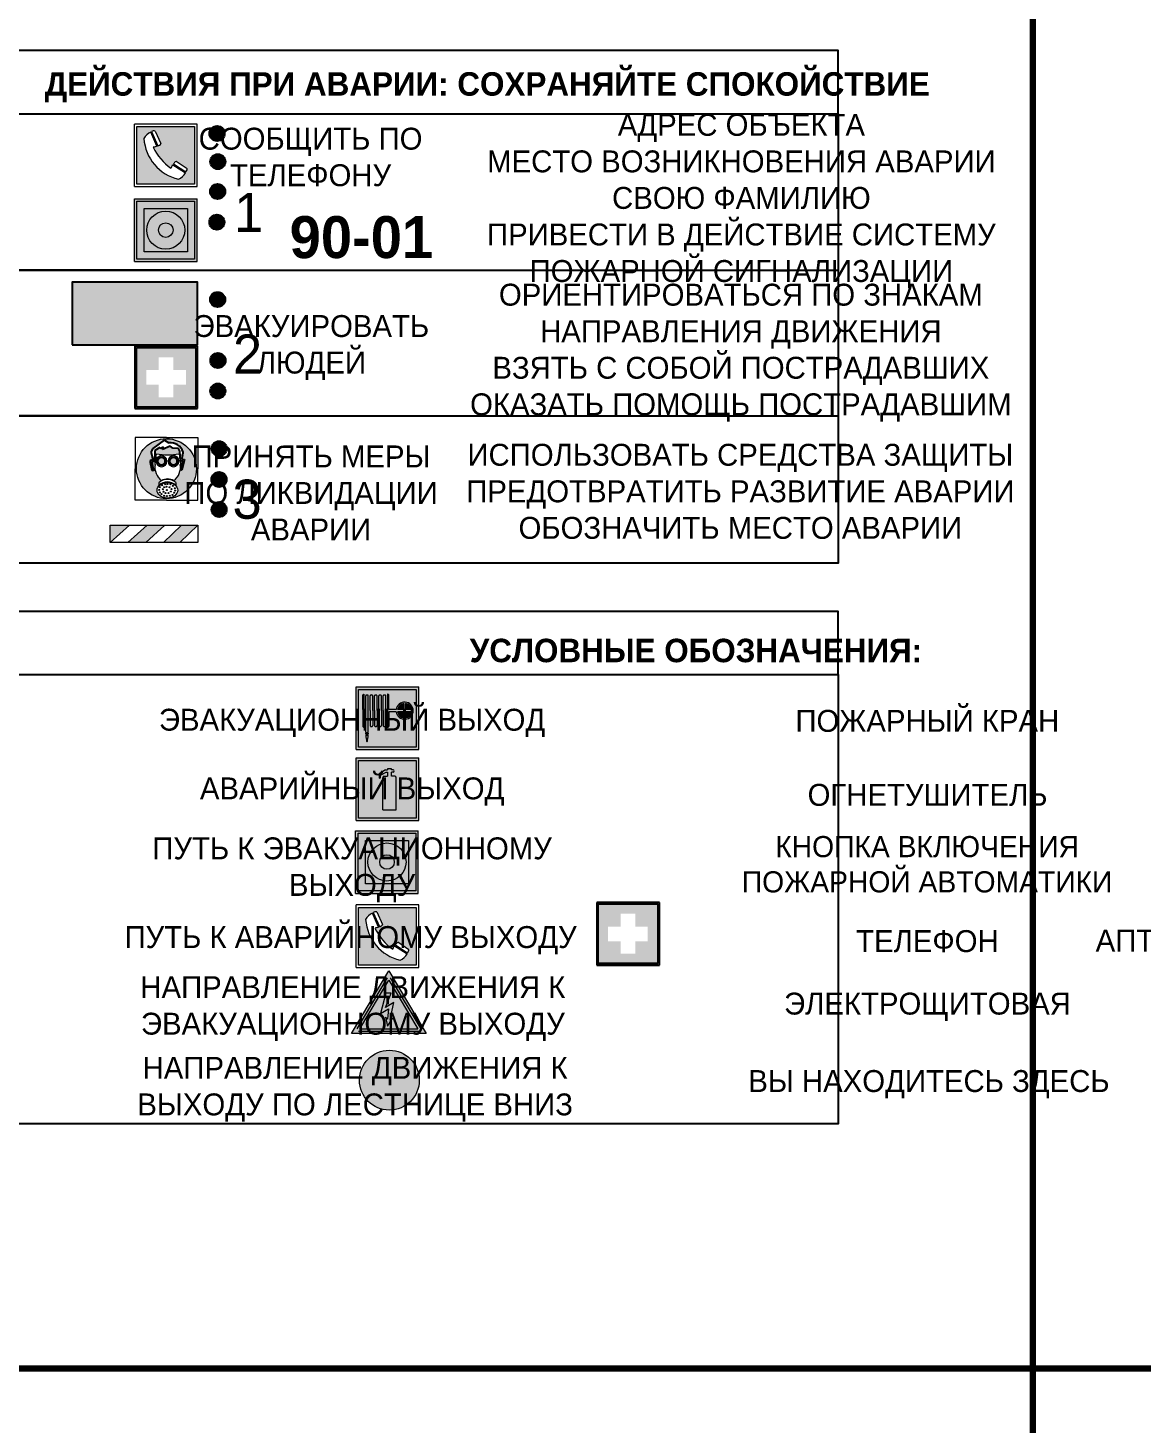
# Model space of a CAD drawing. Header units: millimetres. Extents: x 13810 to 67229, y 12374 to 21950.
# Drawn here: x 17768.4 to 17910.7, y 19871.5 to 20049.8 of the extents above; entities that cross this region are included whole.
import ezdxf

# ---------------------------------------------------------------- set-up
doc = ezdxf.new("R2010")
doc.units = ezdxf.units.MM
doc.styles.add('обычный', font='arial.ttf')

# ---------------------------------------------------------------- blocks, each defined once
blk = doc.blocks.new('A$C38D26F80')
h = blk.add_hatch(color=5)
h.dxf.hatch_style = 1
h.paths.add_polyline_path([(-8.77, -4.48, 1), (-0.19, -4.48, 1)])
h.paths.add_polyline_path([(-6.75, -3.58), (-6.75, -3.31), (-6.62, -3.22), (-6.5, -3.22), (-6.42, -3.3), (-6.39, -3.28), (-6.59, -2.23), (-6.59, -2.01), (-6.38, -1.58), (-4.76, -0.4), (-4.13, -0.79, -0.362848), (-2.1, -2.1, -0.201049), (-2.17, -2.48, 0.085434), (-2.26, -3.13), (-1.9, -3.16), (-2.25, -4.7), (-2.4, -4.59), (-2.43, -4.34), (-2.36, -4.34), (-2.14, -3.34), (-2.47, -3.42), (-2.58, -1.95), (-2.77, -1.58), (-3.58, -1.52), (-3.92, -1.26), (-5.05, -1.73), (-4.87, -1.39), (-5.41, -1.6), (-5.41, -1.46), (-6.13, -1.87), (-6.18, -3.5), (-6.56, -3.47), (-6.37, -4.59), (-6.16, -4.43), (-6.16, -4.66), (-6.36, -4.79), (-6.37, -4.8), (-6.51, -4.76)], flags=16)
h.paths.add_polyline_path([(-6.51, -4.76), (-6.36, -4.79), (-6.37, -4.8)], flags=0)
h.paths.add_polyline_path([(-5.92, -2.34, 0.089508), (-2.67, -2.35), (-2.48, -3.88, -0.268602), (-3.4, -6.18, 0.262449), (-5.2, -6.18, -0.268602), (-6.11, -3.88)], flags=16)
edge = h.paths.add_edge_path(flags=16)
edge.add_ellipse((-5.19, -3.41), major_axis=(0, 0.842), ratio=0.848992, start_angle=0, end_angle=360)
edge = h.paths.add_edge_path(flags=0)
edge.add_ellipse((-5.19, -3.39), major_axis=(0, 0.665), ratio=0.853798, start_angle=0, end_angle=360)
edge = h.paths.add_edge_path(flags=0)
edge.add_ellipse((-5.19, -3.4), major_axis=(0, 0.528), ratio=0.864094, start_angle=0, end_angle=360)
edge = h.paths.add_edge_path(flags=16)
edge.add_ellipse((-3.47, -3.4), major_axis=(0, 0.842), ratio=0.848992, start_angle=0, end_angle=360)
h.paths.add_polyline_path([(-3.13, -6.45), (-3.13, -6.84, 0.383174), (-5.57, -6.85), (-5.57, -6.49, -0.369952)], flags=16)
edge = h.paths.add_edge_path(flags=0)
edge.add_ellipse((-3.47, -3.39), major_axis=(0, 0.665), ratio=0.853798, start_angle=0, end_angle=360)
edge = h.paths.add_edge_path(flags=0)
edge.add_ellipse((-3.47, -3.4), major_axis=(0, 0.528), ratio=0.864094, start_angle=0, end_angle=360)
edge = h.paths.add_edge_path(flags=16)
edge.add_ellipse((-4.34, -7.57), major_axis=(-1.48, 0), ratio=0.744955, start_angle=0, end_angle=360)
h.paths.add_polyline_path([(-5.01, -6.85, -1), (-5.15, -6.85, -1)], flags=0)
h.paths.add_polyline_path([(-5.33, -7.14, -1), (-5.47, -7.14, -1)], flags=0)
h.paths.add_polyline_path([(-4.61, -6.71, -1), (-4.74, -6.71, -1)], flags=16)
h.paths.add_polyline_path([(-5.43, -7.51, -1), (-5.57, -7.51, -1)], flags=0)
h.paths.add_polyline_path([(-4.26, -6.67, -1), (-4.4, -6.67, -1)], flags=16)
h.paths.add_polyline_path([(-4.74, -7.14, -1), (-4.88, -7.14, -1)], flags=0)
h.paths.add_polyline_path([(-4.93, -7.43, -1), (-5.07, -7.43, -1)], flags=0)
h.paths.add_polyline_path([(-4.41, -7.07, -1), (-4.54, -7.07, -1)], flags=0)
h.paths.add_polyline_path([(-5.33, -7.87, -1), (-5.46, -7.87, -1)], flags=0)
h.paths.add_polyline_path([(-3.8, -6.71, -1), (-3.94, -6.71, -1)], flags=16)
h.paths.add_polyline_path([(-4.85, -7.78, -1), (-4.98, -7.78, -1)], flags=0)
h.paths.add_polyline_path([(-3.96, -7.14, -1), (-4.1, -7.14, -1)], flags=0)
h.paths.add_polyline_path([(-4.33, -7.53, -1), (-4.47, -7.53, -1)], flags=0)
h.paths.add_polyline_path([(-5.09, -8.12, -1), (-5.23, -8.12, -1)], flags=0)
h.paths.add_polyline_path([(-3.5, -6.94, -1), (-3.64, -6.94, -1)], flags=0)
h.paths.add_polyline_path([(-4.54, -7.97, -1), (-4.68, -7.97, -1)], flags=0)
h.paths.add_polyline_path([(-3.66, -7.39, -1), (-3.8, -7.39, -1)], flags=0)
h.paths.add_polyline_path([(-4.73, -8.35, -1), (-4.86, -8.35, -1)], flags=0)
h.paths.add_polyline_path([(-4.09, -7.96, -1), (-4.23, -7.96, -1)], flags=0)
h.paths.add_polyline_path([(-3.77, -7.74, -1), (-3.91, -7.74, -1)], flags=0)
h.paths.add_polyline_path([(-3.22, -7.27, -1), (-3.35, -7.27, -1)], flags=0)
h.paths.add_polyline_path([(-4.34, -8.4, -1), (-4.47, -8.4, -1)], flags=0)
h.paths.add_polyline_path([(-3.16, -7.61, -1), (-3.3, -7.61, -1)], flags=0)
h.paths.add_polyline_path([(-3.9, -8.35, -1), (-4.04, -8.35, -1)], flags=0)
h.paths.add_polyline_path([(-3.32, -7.91, -1), (-3.46, -7.91, -1)], flags=0)
h.paths.add_polyline_path([(-3.55, -8.23, -1), (-3.69, -8.23, -1)], flags=0)
at = {"color": 5, "lineweight": 5}
for p, q in [((-4.48, 0), (-8.96, 0)), ((-8.96, 0), (-8.96, -4.48)), ((-4.48, 0), (0, 0)), ((0, 0), (0, -4.48)), ((-6.59, -2.01), (-6.38, -1.58)), ((-6.38, -1.58), (-4.76, -0.4)), ((-6.13, -1.87), (-6.18, -3.5)), ((-5.41, -1.46), (-6.13, -1.87)), ((-4.87, -1.39), (-5.41, -1.6)), ((-5.41, -1.6), (-5.41, -1.46)), ((-3.92, -1.26), (-5.05, -1.73)), ((-5.05, -1.73), (-4.87, -1.39)), ((-4.76, -0.4), (-4.13, -0.79)), ((-3.58, -1.52), (-3.92, -1.26)), ((-2.77, -1.58), (-3.58, -1.52)), ((-2.58, -1.95), (-2.77, -1.58)), ((-2.47, -3.42), (-2.58, -1.95)), ((-6.75, -3.31), (-6.62, -3.22)), ((-6.75, -3.58), (-6.75, -3.31)), ((-6.51, -4.76), (-6.75, -3.58)), ((-6.62, -3.22), (-6.5, -3.22)), ((-6.59, -2.23), (-6.59, -2.01)), ((-6.39, -3.28), (-6.59, -2.23)), ((-6.18, -3.5), (-6.56, -3.47)), ((-6.56, -3.47), (-6.37, -4.59)), ((-6.5, -3.22), (-6.42, -3.3)), ((-6.42, -3.3), (-6.39, -3.28)), ((-5.92, -2.34), (-6.11, -3.88)), ((-2.67, -2.34), (-2.48, -3.88)), ((-2.14, -3.34), (-2.47, -3.42)), ((-2.36, -4.34), (-2.14, -3.34)), ((-1.9, -3.16), (-2.26, -3.13)), ((-2.25, -4.7), (-1.9, -3.16)), ((-8.96, -8.96), (-8.96, -4.48)), ((-6.37, -4.8), (-6.51, -4.76)), ((-6.37, -4.59), (-6.16, -4.43)), ((-6.16, -4.66), (-6.37, -4.8)), ((-6.16, -4.43), (-6.16, -4.66)), ((-2.43, -4.34), (-2.4, -4.59)), ((-2.43, -4.34), (-2.36, -4.34)), ((-2.4, -4.59), (-2.25, -4.7)), ((0, -8.96), (0, -4.48)), ((-5.57, -6.49), (-5.57, -6.85)), ((-3.13, -6.45), (-3.13, -6.84)), ((-4.48, -8.96), (-8.96, -8.96)), ((-4.48, -8.96), (0, -8.96))]:
    blk.add_line(p, q, dxfattribs=at)
at = {"color": 5}
for p, q in [((-6.59, -2.01), (-6.38, -1.58)), ((-6.38, -1.58), (-4.76, -0.4)), ((-6.13, -1.87), (-6.18, -3.5)), ((-5.41, -1.46), (-6.13, -1.87)), ((-4.87, -1.39), (-5.41, -1.6)), ((-5.41, -1.6), (-5.41, -1.46)), ((-3.92, -1.26), (-5.05, -1.73)), ((-5.05, -1.73), (-4.87, -1.39)), ((-4.76, -0.4), (-4.13, -0.79)), ((-3.58, -1.52), (-3.92, -1.26)), ((-2.77, -1.58), (-3.58, -1.52)), ((-2.58, -1.95), (-2.77, -1.58)), ((-2.47, -3.42), (-2.58, -1.95)), ((-6.75, -3.31), (-6.62, -3.22)), ((-6.75, -3.58), (-6.75, -3.31)), ((-6.51, -4.76), (-6.75, -3.58)), ((-6.62, -3.22), (-6.5, -3.22)), ((-6.59, -2.23), (-6.59, -2.01)), ((-6.39, -3.28), (-6.59, -2.23)), ((-6.18, -3.5), (-6.56, -3.47)), ((-6.56, -3.47), (-6.37, -4.59)), ((-6.5, -3.22), (-6.42, -3.3)), ((-6.42, -3.3), (-6.39, -3.28)), ((-2.14, -3.34), (-2.47, -3.42)), ((-2.36, -4.34), (-2.14, -3.34)), ((-2.26, -3.13), (-1.9, -3.16)), ((-1.9, -3.16), (-2.25, -4.7)), ((-6.37, -4.8), (-6.51, -4.76)), ((-6.36, -4.79), (-6.51, -4.76)), ((-6.37, -4.59), (-6.16, -4.43)), ((-6.16, -4.66), (-6.37, -4.8)), ((-6.16, -4.66), (-6.36, -4.79)), ((-6.16, -4.43), (-6.16, -4.66)), ((-2.4, -4.59), (-2.43, -4.34)), ((-2.43, -4.34), (-2.36, -4.34)), ((-2.25, -4.7), (-2.4, -4.59))]:
    blk.add_line(p, q, dxfattribs=at)
at = {"color": 5, "lineweight": 5}
for centre, radius in [((-4.48, -4.48), 4.29), ((-5.5, -7.51), 0.0678), ((-5.4, -7.14), 0.0678), ((-5.4, -7.87), 0.0678), ((-5.08, -6.85), 0.0678), ((-5, -7.43), 0.0678), ((-4.91, -7.78), 0.0678), ((-4.81, -7.14), 0.0678), ((-4.67, -6.71), 0.0678), ((-4.61, -7.97), 0.0678), ((-4.47, -7.07), 0.0678), ((-4.4, -7.53), 0.0678), ((-4.33, -6.67), 0.0678), ((-4.16, -7.96), 0.0678), ((-4.03, -7.14), 0.0678), ((-3.87, -6.71), 0.0678), ((-3.84, -7.74), 0.0678), ((-3.73, -7.39), 0.0678), ((-3.57, -6.94), 0.0678), ((-3.39, -7.91), 0.0678), ((-3.28, -7.27), 0.0678), ((-3.23, -7.61), 0.0678), ((-5.16, -8.12), 0.0678), ((-4.79, -8.35), 0.0678), ((-4.4, -8.4), 0.0678), ((-3.97, -8.35), 0.0678), ((-3.62, -8.23), 0.0678)]:
    blk.add_circle(centre, radius, dxfattribs=at)
at = {"color": 5}
for centre, radius, start, end in [((-3.89, -2.66), 1.88, 17.387, 97.1599), ((-0.35, -3.07), 1.91, 162.2553, 181.7878), ((-2.6, -2.2), 0.511, 326.3906, 11.8614)]:
    blk.add_arc(centre, radius, start, end, dxfattribs=at)
at = {"color": 5, "lineweight": 5}
for centre, radius, start, end in [((-3.66, -4.24), 2.47, 171.573, 231.7124), ((-4.28, 6.66), 9.15, 259.6987, 280.1569), ((-4.93, -4.24), 2.47, 308.2876, 8.427), ((-0.47, -3.05), 1.79, 161.5846, 182.4584), ((-2.6, -2.2), 0.513, 326.4781, 11.7739), ((-4.3, -7.78), 1.83, 60.5889, 119.4111), ((-4.33, -7.88), 1.87, 50.358, 131.5662), ((-4.34, -8.2), 1.82, 48.4943, 132.3565)]:
    blk.add_arc(centre, radius, start, end, dxfattribs=at)
for centre, major_axis, ratio in [((-5.19, -3.41), (0, 0.842), 0.848992), ((-5.19, -3.39), (0, 0.665), 0.853798), ((-5.19, -3.4), (0, 0.528), 0.864094), ((-3.47, -3.4), (0, 0.842), 0.848992), ((-3.47, -3.39), (0, 0.665), 0.853798), ((-3.47, -3.4), (0, 0.528), 0.864094), ((-4.34, -7.57), (-1.48, 0), 0.744955)]:
    blk.add_ellipse(centre, major_axis=major_axis, ratio=ratio, dxfattribs=at)
blk = doc.blocks.new('A$C47DD6509')
at = {"lineweight": 5}
for points in [[(-8.69, 0), (-11.19, 0), (-11.19, -2.22)], [(-4.22, 0), (-6.45, 0), (-8.91, -2.22), (-6.61, -2.22)], [(0, 0), (-2.09, 0), (-4.36, -2.22), (-2.29, -2.22)]]:
    blk.add_hatch(color=242, dxfattribs=at).paths.add_polyline_path(points)
at = {"color": 242, "lineweight": 5}
for p, q in [((-11.19, -2.22), (-8.69, 0)), ((-11.19, -2.22), (-11.19, 0)), ((-11.19, 0), (-8.69, 0)), ((-11.19, 0), (0, 0)), ((-8.91, -2.22), (-6.45, 0)), ((-6.61, -2.22), (-4.22, 0)), ((-4.36, -2.22), (-2.09, 0)), ((-2.29, -2.22), (0, 0)), ((0, 0), (0, -2.22)), ((0, -2.22), (-11.19, -2.22))]:
    blk.add_line(p, q, dxfattribs=at)
blk = doc.blocks.new('A$C32E8229D')
at = {"true_color": 0xffffff}
blk.add_hatch(color=7, dxfattribs=at).paths.add_polyline_path([(0, 0), (0, -8), (16, -8), (16, 0)])
h = blk.add_hatch(color=126)
h.paths.add_polyline_path([(0.2, -0.2), (15.8, -0.2), (15.8, -7.8), (0.2, -7.8)])
h.paths.add_polyline_path([(13.49, -2.05), (12.08, -2.05), (11.37, -2.63, 0.162397), (11.29, -2.84), (11.29, -3.63), (10.35, -3.63), (10.35, -4.05), (11.68, -4.05), (11.68, -3.48), (12.26, -4.28), (11.29, -5.1), (11.29, -6.78), (11.85, -6.78), (11.85, -5.44), (12.8, -4.64), (12.8, -5.94), (14.46, -5.94), (14.46, -5.39), (13.45, -5.39), (13.45, -3.97), (12.46, -2.59), (13.15, -2.59), (13.69, -3.34), (14.18, -3)], flags=16)
h.paths.add_polyline_path([(10.74, -1.82, 1), (11.8, -1.82, 1)], flags=16)
h.paths.add_polyline_path([(9.39, -3.59), (5.99, -3.59), (6.56, -3.03), (5.91, -3.03), (5.1, -3.83), (5.91, -4.64), (6.56, -4.64), (5.99, -4.09), (9.39, -4.09)], flags=16)
h.paths.add_polyline_path([(4.29, -1.08), (1.72, -1.08), (1.72, -6.6), (4.29, -6.6)], flags=16)
at = {"color": 126}
blk.add_lwpolyline([(16, -8), (0, -8), (0, 0), (16, 0)], close=True, dxfattribs=at)
blk = doc.blocks.new('A$C18900ED3')
h = blk.add_hatch(color=126)
h.paths.add_polyline_path([(-0.18, -0.18), (-7.02, -0.18), (-7.02, -7.02), (-0.18, -7.02)])
h.paths.add_polyline_path([(-5.89, -4.46), (-5.89, -2.77), (-4.46, -2.77), (-4.46, -1.31), (-2.77, -1.31), (-2.77, -2.77), (-1.33, -2.77), (-1.33, -4.46), (-2.77, -4.46), (-2.77, -5.89), (-4.46, -5.89), (-4.46, -4.46)], flags=16)
at = {"color": 126}
for p, q in [((-7.2, 0), (-7.2, -7.2)), ((0, 0), (-7.2, 0)), ((0, -7.2), (0, 0)), ((-7.02, -7.02), (-7.02, -0.18)), ((-7.02, -0.18), (-0.18, -0.18)), ((-0.18, -0.18), (-0.18, -7.02)), ((-7.2, -7.2), (0, -7.2)), ((-0.18, -7.02), (-7.02, -7.02))]:
    blk.add_line(p, q, dxfattribs=at)
blk = doc.blocks.new('A$C456E1F9C')
at = {"lineweight": 5}
h = blk.add_hatch(color=242, dxfattribs=at)
h.paths.add_polyline_path([(0.51, -1.47), (0.51, -13.26), (12.29, -13.26), (12.29, -1.47)])
h.paths.add_polyline_path([(5.42, -4.95, -0.254479), (4.78, -5.4), (3.52, -2.53, -0.209735), (4.23, -2.4)], flags=16)
h.paths.add_polyline_path([(8.53, -8.6), (10.87, -10.17), (10.54, -10.76), (8.03, -9.13, -0.192251)], flags=16)
h.paths.add_polyline_path([(4.61, -5.49, 0.005518), (3.87, -5.72, 0.128647), (7.49, -10.01, 0.00809), (7.83, -9.33), (10.47, -10.97, -0.16736), (8.99, -12.25, -0.327862), (1.95, -3.95, -0.166952), (3.36, -2.62)], flags=16)
at = {"color": 242, "lineweight": 5}
for p, q in [((0, -13.77), (0, -0.97)), ((12.8, -0.97), (0, -0.97)), ((4.61, -5.49), (3.36, -2.62)), ((3.52, -2.53), (4.78, -5.4)), ((4.23, -2.4), (5.42, -4.95)), ((12.8, -13.77), (12.8, -0.97)), ((7.83, -9.33), (10.47, -10.97)), ((8.03, -9.13), (10.54, -10.76)), ((10.81, -10.12), (8.53, -8.6)), ((10.54, -10.76), (10.8, -10.3)), ((10.8, -10.3), (10.81, -10.12)), ((0, -13.77), (12.8, -13.77))]:
    blk.add_line(p, q, dxfattribs=at)
blk.add_lwpolyline([(0.51, -1.47), (12.29, -1.47), (12.29, -13.26), (0.51, -13.26)], close=True, dxfattribs=at)
for centre, radius, start, end in [((4.59, -5.34), 2.99, 114.2845, 152.1974), ((4.02, -3.27), 0.891, 76.3284, 123.7092), ((11.12, -3.31), 9.19, 183.9915, 256.6009), ((14.98, -39.1), 35.17, 107.1487, 108.4135), ((4.68, -4.59), 0.824, 276.9621, 334.0723), ((13.86, -0.94), 11.08, 205.5536, 234.8762), ((-13.31, 0.8), 23.44, 332.5487, 334.4027), ((8.94, -9.5), 0.989, 114.4092, 157.9388), ((7.87, -9.46), 3, 291.9291, 329.9329)]:
    blk.add_arc(centre, radius, start, end, dxfattribs=at)
blk = doc.blocks.new('A$C54414219')
at = {"true_color": 0xffffff}
h = blk.add_hatch(color=7, dxfattribs=at)
h.paths.add_polyline_path([(2.39, -9.45), (2.39, -18.3), (11.23, -18.3), (11.23, -9.45)], flags=0)
h.paths.add_polyline_path([(10.71, -13.87, -1), (2.92, -13.87, -1)], flags=0)
h.paths.add_polyline_path([(8.3, -13.87, -1), (5.33, -13.87, -1)], flags=0)
h.paths.add_polyline_path([(0.41, -7.47), (0.41, -20.27), (13.21, -20.27), (13.21, -7.47)])
h.paths.add_polyline_path([(0.92, -19.77), (12.71, -19.77), (12.71, -7.98), (0.92, -7.98)], flags=16)
h.paths.add_polyline_path([(11.23, -9.45), (11.23, -18.3), (2.39, -18.3), (2.39, -9.45)], flags=0)
at = {"lineweight": 5}
h = blk.add_hatch(color=242, dxfattribs=at)
h.paths.add_polyline_path([(12.71, -7.98), (0.92, -7.98), (0.92, -19.77), (12.71, -19.77)])
h.paths.add_polyline_path([(11.23, -18.3), (2.39, -18.3), (2.39, -9.45), (11.23, -9.45)], flags=16)
h.paths.add_polyline_path([(10.71, -13.87, -1), (2.92, -13.87, -1)], flags=0)
h.paths.add_polyline_path([(8.3, -13.87, -1), (5.33, -13.87, -1)], flags=0)
at = {"true_color": 0xffffff}
h = blk.add_hatch(color=7, dxfattribs=at)
h.paths.add_polyline_path([(2.39, -9.45), (2.39, -18.3), (11.23, -18.3), (11.23, -9.45)])
h.paths.add_polyline_path([(10.71, -13.87, -1), (2.92, -13.87, -1)], flags=16)
h.paths.add_polyline_path([(8.3, -13.87, -1), (5.33, -13.87, -1)], flags=0)
at = {"lineweight": 5}
h = blk.add_hatch(color=242, dxfattribs=at)
h.paths.add_polyline_path([(2.92, -13.87, 1), (10.71, -13.87, 1)])
h.paths.add_polyline_path([(8.3, -13.87, -1), (5.33, -13.87, -1)], flags=16)
at = {"color": 242, "lineweight": 5}
for p, q in [((0.41, -20.27), (0.41, -7.47)), ((0.41, -7.47), (13.21, -7.47)), ((0.41, -7.47), (13.21, -7.47)), ((13.21, -20.27), (13.21, -7.47)), ((0.41, -20.27), (13.21, -20.27))]:
    blk.add_line(p, q, dxfattribs=at)
for points in [[(0.92, -7.98), (12.71, -7.98), (12.71, -19.77), (0.92, -19.77)], [(2.39, -9.45), (11.23, -9.45), (11.23, -18.3), (2.39, -18.3)]]:
    blk.add_lwpolyline(points, close=True, dxfattribs=at)
for radius in [3.89, 1.49]:
    blk.add_circle((6.81, -13.87), radius, dxfattribs=at)
blk = doc.blocks.new('A$C3E6D3DDE')
at = {"lineweight": 5}
h = blk.add_hatch(color=40, dxfattribs=at)
h.paths.add_polyline_path([(24.1, 1.45), (16.46, -11.35), (31.74, -11.35)])
h.paths.add_polyline_path([(24.09, -0.46), (30.03, -10.41), (18.14, -10.41)], flags=16)
h.paths.add_polyline_path([(24.54, -3.08), (23.41, -6.02), (25.13, -5.01), (24.33, -8.5), (24.82, -8.27), (23.79, -9.86), (23.4, -8.04), (23.8, -8.43), (24.04, -6.29), (22.39, -7.25), (23.44, -3.08)], flags=0)
h = blk.add_hatch(color=256, dxfattribs=at)
h.paths.add_polyline_path([(24.37, 0.03, 0.567511), (23.82, 0.03), (17.59, -10.4, 0.582454), (17.86, -10.88), (30.32, -10.88, 0.582149), (30.6, -10.4)])
h.paths.add_polyline_path([(24.09, -0.46), (18.14, -10.41), (30.03, -10.41)], flags=16)
h.paths.add_polyline_path([(24.54, -3.08), (23.41, -6.02), (25.13, -5.01), (24.33, -8.5), (24.82, -8.27), (23.79, -9.86), (23.4, -8.04), (23.8, -8.43), (24.04, -6.29), (22.39, -7.25), (23.44, -3.08)], flags=0)
h = blk.add_hatch(color=40, dxfattribs=at)
h.paths.add_polyline_path([(24.09, -0.46), (18.14, -10.41), (30.03, -10.41)])
h.paths.add_polyline_path([(24.82, -8.27), (23.79, -9.86), (23.4, -8.04), (23.8, -8.43), (24.04, -6.29), (22.39, -7.25), (23.44, -3.08), (24.54, -3.08), (23.41, -6.02), (25.13, -5.01), (24.33, -8.5)], flags=16)
at = {"color": 40, "lineweight": 5}
for p, q in [((16.46, -11.35), (24.1, 1.45)), ((24.1, 1.45), (31.74, -11.35))]:
    blk.add_line(p, q, dxfattribs=at)
at = {"lineweight": 5}
for p, q in [((17.59, -10.4), (23.82, 0.03)), ((24.37, 0.03), (30.6, -10.4)), ((18.14, -10.41), (24.09, -0.46)), ((24.09, -0.46), (30.03, -10.41)), ((23.44, -3.08), (22.39, -7.25)), ((23.41, -6.02), (24.54, -3.08)), ((25.13, -5.01), (23.41, -6.02)), ((24.54, -3.08), (23.44, -3.08)), ((24.33, -8.5), (25.13, -5.01)), ((22.39, -7.25), (24.04, -6.29)), ((23.8, -8.43), (23.4, -8.04)), ((23.4, -8.04), (23.79, -9.86)), ((23.79, -9.86), (24.82, -8.27)), ((24.04, -6.29), (23.8, -8.43)), ((24.82, -8.27), (24.33, -8.5)), ((17.86, -10.88), (30.32, -10.88)), ((18.14, -10.41), (30.03, -10.41))]:
    blk.add_line(p, q, dxfattribs=at)
at = {"color": 50, "lineweight": 5}
blk.add_line((31.74, -11.35), (16.46, -11.35), dxfattribs=at)
blk = doc.blocks.new('A$C37112FD5')
at = {"true_color": 0xf5f5ff}
h = blk.add_hatch(color=7, dxfattribs=at)
h.dxf.hatch_style = 1
h.paths.add_polyline_path([(12.8, -7.4), (0, -7.4), (0, -20.2), (12.8, -20.2)])
h.paths.add_polyline_path([(12.29, -7.91), (12.29, -19.69), (0.51, -19.69), (0.51, -7.91)], flags=16)
h.paths.add_polyline_path([(4.98, -9.04, -0.42597), (5.17, -9.22), (5.17, -12.25), (5.17, -15.29, -0.432244), (4.98, -15.47), (4.83, -15.47, -0.42597), (4.64, -15.29), (4.64, -12.25), (4.64, -9.22, -0.432244), (4.83, -9.04)], flags=0)
h.paths.add_polyline_path([(4.28, -9.22), (4.28, -12.25), (4.28, -15.29, -0.432244), (4.09, -15.47), (3.94, -15.47, -0.42597), (3.75, -15.29), (3.75, -12.25), (3.75, -9.22, -0.432244), (3.94, -9.04), (4.09, -9.04, -0.42597)], flags=0)
h.paths.add_polyline_path([(5.72, -9.04), (5.87, -9.04, -0.42597), (6.06, -9.22), (6.06, -12.25), (6.06, -15.29, -0.432244), (5.87, -15.47), (5.72, -15.47, -0.42597), (5.53, -15.29), (5.53, -12.25), (5.53, -9.22, -0.432244)], flags=0)
h.paths.add_polyline_path([(6.42, -8.9), (6.5, -8.9, -0.42597), (6.69, -9.08), (6.69, -12.03), (8.21, -12.03, -15.824349), (8.21, -12.47), (6.69, -12.47), (6.69, -15.42, -0.432244), (6.5, -15.6), (6.42, -15.6)], flags=0)
h.paths.add_polyline_path([(3.39, -9.22), (3.39, -12.25), (3.39, -15.29, -0.432244), (3.2, -15.47), (3.05, -15.47, -0.42597), (2.85, -15.29), (2.85, -12.25), (2.85, -9.22, -0.432244), (3.05, -9.04), (3.2, -9.04, -0.42597)], flags=0)
h.paths.add_polyline_path([(2.5, -9.22), (2.5, -16.71), (1.96, -16.71), (1.96, -9.22, -0.432244), (2.15, -9.04), (2.31, -9.04, -0.42597)], flags=0)
h.paths.add_polyline_path([(1.61, -8.9), (1.61, -15.6), (1.57, -15.6, -0.42597), (1.37, -15.42), (1.37, -12.03), (1.37, -9.09, -0.432244), (1.57, -8.9)], flags=0)
h.paths.add_polyline_path([(9.76, -10.81), (9.76, -12.03), (8.49, -12.03, -0.336371)], flags=0)
h.paths.add_polyline_path([(8.49, -12.47), (9.76, -12.47), (9.76, -13.7, -0.336371)], flags=0)
h.paths.add_polyline_path([(10.11, -10.81, -0.336371), (11.38, -12.03), (10.11, -12.03)], flags=0)
h.paths.add_polyline_path([(10.11, -12.47), (11.38, -12.47, -0.336371), (10.11, -13.7)], flags=0)
h.paths.add_polyline_path([(2.5, -16.84), (2.5, -17.05), (1.97, -17.05), (1.97, -16.84)], flags=0)
h.paths.add_polyline_path([(2.5, -17.24, -0.033778), (2.24, -18.6, -0.033778), (1.97, -17.24)], flags=0)
h = blk.add_hatch(color=242)
h.dxf.hatch_style = 1
h.paths.add_polyline_path([(12.29, -7.91), (0.51, -7.91), (0.51, -19.69), (12.29, -19.69)])
h.paths.add_polyline_path([(6.42, -15.6), (6.42, -8.9), (6.5, -8.9, -0.42597), (6.69, -9.08), (6.69, -12.03), (8.21, -12.03, -15.824349), (8.21, -12.47), (6.69, -12.47), (6.69, -15.42, -0.432244), (6.5, -15.6)], flags=16)
h.paths.add_polyline_path([(5.87, -15.47), (5.72, -15.47, -0.42597), (5.53, -15.29), (5.53, -12.25), (5.53, -9.22, -0.432244), (5.72, -9.04), (5.87, -9.04, -0.42597), (6.06, -9.22), (6.06, -12.25), (6.06, -15.29, -0.432244)], flags=16)
h.paths.add_polyline_path([(4.98, -15.47), (4.83, -15.47, -0.42597), (4.64, -15.29), (4.64, -12.25), (4.64, -9.22, -0.432244), (4.83, -9.04), (4.98, -9.04, -0.42597), (5.17, -9.22), (5.17, -12.25), (5.17, -15.29, -0.432244)], flags=16)
h.paths.add_polyline_path([(4.09, -15.47), (3.94, -15.47, -0.42597), (3.75, -15.29), (3.75, -12.25), (3.75, -9.22, -0.432244), (3.94, -9.04), (4.09, -9.04, -0.42597), (4.28, -9.22), (4.28, -12.25), (4.28, -15.29, -0.432244)], flags=16)
h.paths.add_polyline_path([(3.2, -15.47), (3.05, -15.47, -0.42597), (2.85, -15.29), (2.85, -12.25), (2.85, -9.22, -0.432244), (3.05, -9.04), (3.2, -9.04, -0.42597), (3.39, -9.22), (3.39, -12.25), (3.39, -15.29, -0.432244)], flags=16)
h.paths.add_polyline_path([(2.5, -17.05), (1.97, -17.05), (1.97, -16.84), (2.5, -16.84)], flags=16)
h.paths.add_polyline_path([(2.5, -17.24, -0.033778), (2.24, -18.6, -0.033778), (1.97, -17.24)], flags=16)
h.paths.add_polyline_path([(2.5, -16.71), (1.96, -16.71), (1.96, -9.22, -0.432244), (2.15, -9.04), (2.31, -9.04, -0.42597), (2.5, -9.22)], flags=16)
h.paths.add_polyline_path([(1.61, -15.6), (1.57, -15.6, -0.42597), (1.37, -15.42), (1.37, -12.03), (1.37, -9.09, -0.432244), (1.57, -8.9), (1.61, -8.9)], flags=16)
h.paths.add_polyline_path([(8.49, -12.47), (9.76, -12.47), (9.76, -13.7, -0.336371)], flags=0)
h.paths.add_polyline_path([(10.11, -13.7), (10.11, -12.47), (11.38, -12.47, -0.336371)], flags=0)
h.paths.add_polyline_path([(8.49, -12.03, -0.336371), (9.76, -10.81), (9.76, -12.03)], flags=0)
h.paths.add_polyline_path([(10.11, -12.03), (10.11, -10.81, -0.336371), (11.38, -12.03)], flags=0)
h = blk.add_hatch(color=7, dxfattribs=at)
h.dxf.hatch_style = 1
h.paths.add_polyline_path([(1.61, -8.9), (1.57, -8.9, 0.432244), (1.37, -9.09), (1.37, -12.03), (1.37, -15.42, 0.42597), (1.57, -15.6), (1.61, -15.6)])
h.paths.add_polyline_path([(2.5, -9.22, 0.42597), (2.31, -9.04), (2.15, -9.04, 0.432244), (1.96, -9.22), (1.96, -16.71), (2.5, -16.71)])
h.paths.add_polyline_path([(2.5, -16.84), (1.97, -16.84), (1.97, -17.05), (2.5, -17.05)])
h.paths.add_polyline_path([(2.5, -17.24), (1.97, -17.24, 0.033778), (2.24, -18.6, 0.033778)])
h.paths.add_polyline_path([(3.39, -12.25), (3.39, -9.22, 0.42597), (3.2, -9.04), (3.05, -9.04, 0.432244), (2.85, -9.22), (2.85, -12.25), (2.85, -15.29, 0.42597), (3.05, -15.47), (3.2, -15.47, 0.432244), (3.39, -15.29)])
h.paths.add_polyline_path([(4.28, -12.25), (4.28, -9.22, 0.42597), (4.09, -9.04), (3.94, -9.04, 0.432244), (3.75, -9.22), (3.75, -12.25), (3.75, -15.29, 0.42597), (3.94, -15.47), (4.09, -15.47, 0.432244), (4.28, -15.29)])
h.paths.add_polyline_path([(5.17, -12.25), (5.17, -9.22, 0.42597), (4.98, -9.04), (4.83, -9.04, 0.432244), (4.64, -9.22), (4.64, -12.25), (4.64, -15.29, 0.42597), (4.83, -15.47), (4.98, -15.47, 0.432244), (5.17, -15.29)])
h.paths.add_polyline_path([(6.06, -12.25), (6.06, -9.22, 0.42597), (5.87, -9.04), (5.72, -9.04, 0.432244), (5.53, -9.22), (5.53, -12.25), (5.53, -15.29, 0.42597), (5.72, -15.47), (5.87, -15.47, 0.432244), (6.06, -15.29)])
h.paths.add_polyline_path([(6.69, -12.47), (8.21, -12.47, 15.824349), (8.21, -12.03), (6.69, -12.03), (6.69, -9.08, 0.42597), (6.5, -8.9), (6.42, -8.9), (6.42, -15.6), (6.5, -15.6, 0.432244), (6.69, -15.42)])
h.paths.add_polyline_path([(8.49, -12.47), (9.76, -12.47), (9.76, -13.7, -0.336371)], flags=16)
h.paths.add_polyline_path([(8.49, -12.03, -0.336371), (9.76, -10.81), (9.76, -12.03)], flags=16)
h.paths.add_polyline_path([(10.11, -12.47), (11.38, -12.47, -0.336371), (10.11, -13.7)], flags=16)
h.paths.add_polyline_path([(10.11, -12.03), (10.11, -10.81, -0.336371), (11.38, -12.03)], flags=16)
h = blk.add_hatch(color=242)
h.dxf.hatch_style = 1
h.paths.add_polyline_path([(9.76, -10.81, 0.336371), (8.49, -12.03), (9.76, -12.03)])
h.paths.add_polyline_path([(10.11, -10.81), (10.11, -12.03), (11.38, -12.03, 0.336371)])
h.paths.add_polyline_path([(11.38, -12.47), (10.11, -12.47), (10.11, -13.7, 0.336371)])
h.paths.add_polyline_path([(9.76, -12.47), (8.49, -12.47, 0.336371), (9.76, -13.7)])
at = {"color": 242, "lineweight": 5}
for p, q in [((0, -20.2), (0, -7.4)), ((0, -7.4), (12.8, -7.4)), ((12.8, -20.2), (12.8, -7.4)), ((1.37, -12.03), (1.37, -9.08)), ((1.57, -8.9), (1.61, -8.9)), ((1.61, -8.9), (1.61, -15.6)), ((1.96, -16.71), (1.96, -9.22)), ((2.15, -9.04), (2.31, -9.04)), ((2.5, -16.71), (2.5, -9.22)), ((2.85, -12.25), (2.85, -9.22)), ((3.05, -9.04), (3.2, -9.04)), ((3.39, -12.25), (3.39, -9.22)), ((3.75, -12.25), (3.75, -9.22)), ((3.94, -9.04), (4.09, -9.04)), ((4.28, -12.25), (4.28, -9.22)), ((4.64, -12.25), (4.64, -9.22)), ((4.83, -9.04), (4.98, -9.04)), ((5.17, -12.25), (5.17, -9.22)), ((5.53, -12.25), (5.53, -9.22)), ((5.72, -9.04), (5.87, -9.04)), ((6.06, -12.25), (6.06, -9.22)), ((6.42, -8.9), (6.42, -15.6)), ((6.5, -8.9), (6.42, -8.9)), ((6.69, -12.03), (6.69, -9.08)), ((9.76, -10.81), (9.76, -12.03)), ((10.11, -10.81), (10.11, -12.03)), ((1.37, -12.03), (1.37, -15.42)), ((2.85, -12.25), (2.85, -15.29)), ((3.39, -12.25), (3.39, -15.29)), ((3.75, -12.25), (3.75, -15.29)), ((4.28, -12.25), (4.28, -15.29)), ((4.64, -12.25), (4.64, -15.29)), ((5.17, -12.25), (5.17, -15.29)), ((5.53, -12.25), (5.53, -15.29)), ((6.06, -12.25), (6.06, -15.29)), ((8.21, -12.03), (6.69, -12.03)), ((8.21, -12.47), (6.69, -12.47)), ((6.69, -12.47), (6.69, -15.42)), ((9.76, -12.03), (8.49, -12.03)), ((9.76, -12.47), (8.49, -12.47)), ((9.76, -12.47), (9.76, -13.7)), ((11.38, -12.03), (10.11, -12.03)), ((11.38, -12.47), (10.11, -12.47)), ((10.11, -12.47), (10.11, -13.7)), ((1.57, -15.6), (1.61, -15.6)), ((1.96, -16.71), (2.5, -16.71)), ((1.97, -16.84), (2.5, -16.84)), ((1.97, -17.05), (1.97, -16.84)), ((2.5, -17.05), (1.97, -17.05)), ((2.5, -16.84), (2.5, -17.05)), ((3.05, -15.47), (3.2, -15.47)), ((3.94, -15.47), (4.09, -15.47)), ((4.83, -15.47), (4.98, -15.47)), ((5.72, -15.47), (5.87, -15.47)), ((6.42, -15.6), (6.5, -15.6)), ((1.97, -17.24), (2.5, -17.24)), ((0, -20.2), (12.8, -20.2))]:
    blk.add_line(p, q, dxfattribs=at)
blk.add_lwpolyline([(0.51, -7.91), (12.29, -7.91), (12.29, -19.69), (0.51, -19.69)], close=True, dxfattribs=at)
for centre, radius, start, end in [((1.56, -9.09), 0.182, 87.1027, 180.6071), ((2.15, -9.22), 0.182, 87.1027, 180.6071), ((2.32, -9.22), 0.182, 359.3929, 92.8973), ((3.04, -9.22), 0.182, 87.1027, 180.6071), ((3.21, -9.22), 0.182, 359.3929, 92.8973), ((3.93, -9.22), 0.182, 87.1027, 180.6071), ((4.1, -9.22), 0.182, 359.3929, 92.8973), ((4.82, -9.22), 0.182, 87.1027, 180.6071), ((4.99, -9.22), 0.182, 359.3929, 92.8973), ((5.71, -9.22), 0.182, 87.1027, 180.6071), ((5.88, -9.22), 0.182, 359.3929, 92.8973), ((6.51, -9.09), 0.182, 359.3929, 92.8973), ((9.93, -12.25), 1.74, 187.2319, 172.7681), ((9.93, -12.25), 1.46, 96.9927, 171.3585), ((9.93, -12.25), 1.46, 8.6415, 83.0073), ((9.93, -12.25), 1.46, 188.6415, 263.0073), ((9.93, -12.25), 1.46, 276.9927, 351.3585), ((1.56, -15.42), 0.182, 179.3929, 272.8973), ((3.04, -15.29), 0.182, 179.3929, 272.8973), ((3.21, -15.29), 0.182, 267.1027, 0.6071), ((3.93, -15.29), 0.182, 179.3929, 272.8973), ((4.1, -15.29), 0.182, 267.1027, 0.6071), ((4.82, -15.29), 0.182, 179.3929, 272.8973), ((4.99, -15.29), 0.182, 267.1027, 0.6071), ((5.71, -15.29), 0.182, 179.3929, 272.8973), ((5.88, -15.29), 0.182, 267.1027, 0.6071), ((6.51, -15.42), 0.182, 267.1027, 0.6071), ((12.17, -15.98), 10.27, 187.041, 194.7793), ((-7.7, -15.98), 10.27, 345.2207, 352.959)]:
    blk.add_arc(centre, radius, start, end, dxfattribs=at)
blk = doc.blocks.new('A$C3AD82952')
at = {"true_color": 0xf5f5ff}
h = blk.add_hatch(color=7, dxfattribs=at)
h.dxf.hatch_style = 1
h.paths.add_polyline_path([(8.21, 8.73, 0.414214), (7.89, 9.05), (7.22, 9.05), (7.22, 9.92), (7.59, 9.92, 1), (7.57, 10.36), (7.22, 10.36), (7.22, 10.6), (6.43, 10.6), (6.43, 10.36), (6.01, 10.36), (4.74, 9.59), (4.74, 8.69), (4.98, 8.73), (4.98, 9.26), (6.12, 9.91), (6.43, 9.91), (6.43, 9.05), (5.76, 9.05, 0.414214), (5.44, 8.73), (5.44, 2.2), (8.21, 2.2)], flags=0)
h.paths.add_polyline_path([(12.8, 12.8), (0, 12.8), (0, 0), (12.8, 0)])
h.paths.add_polyline_path([(0.51, 12.29), (12.29, 12.29), (12.29, 0.51), (0.51, 0.51)], flags=16)
h.paths.add_polyline_path([(4.74, 9.59), (6.01, 10.36), (6.43, 10.36), (6.43, 10.6), (7.22, 10.6), (7.22, 10.36), (7.59, 10.36, -0.94586), (7.59, 9.92), (7.22, 9.92), (7.22, 9.05), (7.89, 9.05, -0.414214), (8.21, 8.73), (8.21, 2.2), (5.44, 2.2), (5.44, 8.73, -0.414214), (5.76, 9.05), (6.43, 9.05), (6.43, 9.91), (6.12, 9.91), (4.98, 9.26), (4.98, 8.73), (4.74, 8.69)], flags=0)
h = blk.add_hatch(color=242)
h.dxf.hatch_style = 1
h.paths.add_polyline_path([(12.29, 12.29), (0.51, 12.29), (0.51, 0.51), (12.29, 0.51)])
h.paths.add_polyline_path([(4.74, 8.69), (4.74, 9.59), (6.01, 10.36), (6.43, 10.36), (6.43, 10.6), (7.22, 10.6), (7.22, 10.36), (7.59, 10.36, -0.94586), (7.59, 9.92), (7.22, 9.92), (7.22, 9.05), (7.89, 9.05, -0.414214), (8.21, 8.73), (8.21, 2.2), (5.44, 2.2), (5.44, 8.73, -0.414214), (5.76, 9.05), (6.43, 9.05), (6.43, 9.91), (6.12, 9.91), (4.98, 9.26), (4.98, 8.73)], flags=16)
h = blk.add_hatch(color=7, dxfattribs=at)
h.dxf.hatch_style = 1
h.paths.add_polyline_path([(8.21, 8.73, 0.414214), (7.89, 9.05), (7.22, 9.05), (7.22, 9.92), (7.59, 9.92, 1), (7.57, 10.36), (7.22, 10.36), (7.22, 10.6), (6.43, 10.6), (6.43, 10.36), (6.01, 10.36), (4.74, 9.59), (4.74, 8.69), (4.98, 8.73), (4.98, 9.26), (6.12, 9.91), (6.43, 9.91), (6.43, 9.05), (5.76, 9.05, 0.414214), (5.44, 8.73), (5.44, 2.2), (8.21, 2.2)])
at = {"color": 242, "lineweight": 5}
for p, q in [((0, 0), (0, 12.8)), ((0, 12.8), (12.8, 12.8)), ((12.8, 0), (12.8, 12.8)), ((6.01, 10.36), (4.74, 9.59)), ((4.74, 9.59), (4.74, 8.69)), ((4.74, 8.69), (4.98, 8.73)), ((4.98, 9.26), (6.12, 9.91)), ((4.98, 8.73), (4.98, 9.26)), ((5.44, 2.2), (5.44, 8.73)), ((5.76, 9.05), (6.43, 9.05)), ((6.01, 10.36), (6.43, 10.36)), ((6.12, 9.91), (6.43, 9.91)), ((7.22, 10.6), (6.43, 10.6)), ((6.43, 10.6), (6.43, 10.36)), ((6.43, 9.91), (6.43, 9.05)), ((7.22, 10.36), (7.22, 10.6)), ((7.59, 10.36), (7.22, 10.36)), ((7.22, 9.05), (7.22, 9.92)), ((7.59, 9.92), (7.22, 9.92)), ((7.89, 9.05), (7.22, 9.05)), ((8.21, 2.2), (8.21, 8.73)), ((0, 0), (12.8, 0)), ((5.44, 2.2), (8.21, 2.2))]:
    blk.add_line(p, q, dxfattribs=at)
blk.add_lwpolyline([(0.51, 12.29), (12.29, 12.29), (12.29, 0.51), (0.51, 0.51)], close=True, dxfattribs=at)
for centre, radius, start, end in [((5.76, 8.73), 0.32, 90, 180), ((7.58, 10.14), 0.223, 273.1875, 86.8125), ((7.89, 8.73), 0.32, 0, 90)]:
    blk.add_arc(centre, radius, start, end, dxfattribs=at)
blk = doc.blocks.new('A$C7B8C2D5B')
at = {"lineweight": 0}
h = blk.add_hatch(color=5, dxfattribs=at)
h.dxf.hatch_style = 1
h.paths.add_polyline_path([(1.397, -3.024, 1), (-2.112, -3.024, 1)])
at = {"color": 5, "lineweight": 0}
blk.add_circle((-0.358, -3.024), 1.755, dxfattribs=at)

msp = doc.modelspace()

# ---------------------------------------------------------------- hatches: boundary and pattern name
at = {"lineweight": 0}
h = msp.add_hatch(color=256, dxfattribs=at)
h.dxf.hatch_style = 1
h.paths.add_polyline_path([(17791.6, 20036.36, 1), (17793.54, 20036.36, 1)])
h = msp.add_hatch(color=256, dxfattribs=at)
h.dxf.hatch_style = 1
h.paths.add_polyline_path([(17791.71, 20032.77, 1), (17793.64, 20032.77, 1)])
h = msp.add_hatch(color=256, dxfattribs=at)
h.dxf.hatch_style = 1
h.paths.add_polyline_path([(17791.67, 20028.96, 1), (17793.6, 20028.96, 1)])
h = msp.add_hatch(color=256, dxfattribs=at)
h.dxf.hatch_style = 1
h.paths.add_polyline_path([(17791.59, 20025.04, 1), (17793.52, 20025.04, 1)])
h = msp.add_hatch(color=256, dxfattribs=at)
h.dxf.hatch_style = 1
h.paths.add_polyline_path([(17791.67, 20015.15, 1), (17793.6, 20015.15, 1)])
h = msp.add_hatch(color=256, dxfattribs=at)
h.dxf.hatch_style = 1
h.paths.add_polyline_path([(17791.71, 20007.37, 1), (17793.64, 20007.37, 1)])
h = msp.add_hatch(color=256, dxfattribs=at)
h.dxf.hatch_style = 1
h.paths.add_polyline_path([(17791.71, 20003.47, 1), (17793.64, 20003.47, 1)])
h = msp.add_hatch(color=256, dxfattribs=at)
h.dxf.hatch_style = 1
h.paths.add_polyline_path([(17791.86, 19996.11, 1), (17793.8, 19996.11, 1)])
h = msp.add_hatch(color=256, dxfattribs=at)
h.dxf.hatch_style = 1
h.paths.add_polyline_path([(17791.86, 19992.17, 1), (17793.79, 19992.17, 1)])
h = msp.add_hatch(color=256, dxfattribs=at)
h.dxf.hatch_style = 1
h.paths.add_polyline_path([(17791.86, 19988.33, 1), (17793.79, 19988.33, 1)])

# ---------------------------------------------------------------- linework, layer by layer
at = {"color": 2, "lineweight": 100}
for points in [[(17296.73, 20273.6), (17896.73, 20273.6), (17896.73, 19878.6), (17296.73, 19878.6)], [(17896.73, 20273.6), (18496.73, 20273.6), (18496.73, 19878.6), (17896.73, 19878.6)], [(17296.73, 19878.6), (17896.73, 19878.6), (17896.73, 19483.6), (17296.73, 19483.6)], [(17896.73, 19878.6), (18496.73, 19878.6), (18496.73, 19483.6), (17896.73, 19483.6)]]:
    msp.add_lwpolyline(points, close=True, dxfattribs=at)
for points in [[(17728.13, 20038.89), (17871.89, 20038.89), (17871.89, 20046.95), (17728.13, 20046.95)], [(17728.13, 20038.89), (17871.89, 20038.89), (17871.89, 19981.49), (17728.13, 19981.49)], [(17728.13, 19967.25), (17871.89, 19967.25), (17871.89, 19975.3), (17728.13, 19975.3)], [(17728.13, 19967.25), (17871.89, 19967.25), (17871.89, 19909.85), (17728.13, 19909.85)]]:
    msp.add_lwpolyline(points, close=True)
for points in [[(17786.54, 20018.9), (17728.13, 20018.9), (17871.89, 20018.9)], [(17786.54, 20000.32), (17728.13, 20000.32), (17871.89, 20000.32)]]:
    msp.add_lwpolyline(points)
for centre in [(17792.57, 20036.36), (17792.67, 20032.77), (17792.64, 20028.96), (17792.55, 20025.04), (17792.64, 20015.15), (17792.68, 20007.37), (17792.67, 20003.47), (17792.83, 19996.11), (17792.82, 19992.17), (17792.83, 19988.33)]:
    msp.add_circle(centre, 0.966)

# ---------------------------------------------------------------- block references
for name, p, xscale, yscale, zscale in [('A$C456E1F9C', (17782.01, 20038.18), 0.625, 0.625, 0.625), ('A$C54414219', (17781.76, 20032.69), 0.625, 0.625, 0.625), ('A$C18900ED3', (17790.08, 20009.22), 1.111111111007631, 1.111111111007631, 1.111111111007631), ('A$C38D26F80', (17790.1, 19997.55), 0.8928571427240968, 0.8928571427240968, 0.8928571427240968), ('A$C37112FD5', (17810.32, 19970.3), 0.6249984004534781, 0.6249984004534781, 0.6249984004534781), ('A$C3AD82952', (17810.32, 19948.6), 0.625, 0.625, 0.625), ('A$C54414219', (17810.01, 19951.98), 0.625, 0.625, 0.625), ('A$C456E1F9C', (17810.32, 19938.43), 0.625, 0.625, 0.625), ('A$C18900ED3', (17849.05, 19938.15), 1.111111111007631, 1.111111111007631, 1.111111111007631), ('A$C3E6D3DDE', (17799.45, 19928.5), 0.625, 0.625, 0.625), ('A$C7B8C2D5B', (17815.35, 19922.03), 2.177419353276491, 2.177419353276491, 2.177419353276491)]:
    msp.add_blockref(name, p, dxfattribs=dict(xscale=xscale, yscale=yscale, zscale=zscale))
at = {"xscale": -1}
msp.add_blockref('A$C32E8229D', (17790.08, 20017.37), dxfattribs=at)
at = {"color": 242, "true_color": 0xc1121c}
msp.add_blockref('A$C47DD6509', (17790.1, 19986.34), dxfattribs=at)

# ---------------------------------------------------------------- texts
at = {"lineweight": 0, "attachment_point": 5, "style": 'обычный'}
for s, insert, char_height, width in [('{\\fProxima Nova Rg|b1|i0|c204|p2;ДЕЙСТВИЯ ПРИ АВАРИИ: СОХРАНЯЙТЕ СПОКОЙСТВИЕ\\H1.6644x; }', (17827.07, 20042.26), 3, 175.1736), ('\\pi-8.4,l8.4,t8.4;{\\fProxima Nova Rg|b0|i0|c204|p2;АДРЕС ОБЪЕКТА\\PМЕСТО ВОЗНИКНОВЕНИЯ АВАРИИ\\PСВОЮ ФАМИЛИЮ\\PПРИВЕСТИ В ДЕЙСТВИЕ СИСТЕМУ \\PПОЖАРНОЙ СИГНАЛИЗАЦИИ}', (17859.52, 20027.73), 2.8, 126.6484), ('{\\fProxima Nova Rg|b0|i0|c204|p2;СООБЩИТЬ ПО \\PТЕЛЕФОНУ}', (17804.51, 20033.35), 2.8, 126.6484), ('{\\fProxima Nova Rg|b0|i0|c204|p2;1\\H1.1667x; }', (17796.61, 20026.28), 5, 126.6484), ('{\\fProxima Nova Rg|b1|i0|c204|p2;\\H1.0714x;90-01\\fProxima Nova Rg|b0|i0|c204|p2;\\H0.93331x; \\H1.3449x; }', (17811, 20023.09), 5, 126.6484), ('\\pi-8.4,l8.4,t8.4;{\\fProxima Nova Rg|b0|i0|c204|p2;ОРИЕНТИРОВАТЬСЯ ПО ЗНАКАМ \\PНАПРАВЛЕНИЯ ДВИЖЕНИЯ\\PВЗЯТЬ С СОБОЙ ПОСТРАДАВШИХ\\PОКАЗАТЬ ПОМОЩЬ ПОСТРАДАВШИМ}', (17859.45, 20008.37), 2.8, 126.6484), ('{\\fProxima Nova Rg|b0|i0|c204|p2;ЭВАКУИРОВАТЬ \\PЛЮДЕЙ}', (17804.61, 20009.03), 2.8, 126.6484), ('{\\fProxima Nova Rg|b0|i0|c204|p2;2\\H1.1967x; }', (17796.46, 20008.2), 5, 126.6484), ('{\\fProxima Nova Rg|b0|i0|c204|p2;ПРИНЯТЬ МЕРЫ \\PПО ЛИКВИДАЦИИ \\PАВАРИИ}', (17804.57, 19990.45), 2.8, 126.6484), ('\\pi-8.4,l8.4,t8.4;{\\fProxima Nova Rg|b0|i0|c204|p2;ИСПОЛЬЗОВАТЬ СРЕДСТВА ЗАЩИТЫ \\PПРЕДОТВРАТИТЬ РАЗВИТИЕ АВАРИИ\\PОБОЗНАЧИТЬ МЕСТО АВАРИИ}', (17859.39, 19990.64), 2.8, 126.6484), ('{\\fProxima Nova Rg|b0|i0|c204|p2;3\\H1.1967x; }', (17796.4, 19989.62), 5, 126.6484), ('{\\fProxima Nova Rg|b1|i0|c204|p2;УСЛОВНЫЕ ОБОЗНАЧЕНИЯ:\\H1.1997x; }', (17853.71, 19970.31), 3, 175.1736), ('\\pi-8.4,l8.4,t8.4;{\\fProxima Nova Rg|b0|i0|c204|p2;ЭВАКУАЦИОННЫЙ ВЫХОД\\H1.6404x; }', (17809.81, 19961.08), 2.8, 126.6484), ('\\pi-8.4,l8.4,t8.4;{\\fProxima Nova Rg|b0|i0|c204|p2;ПОЖАРНЫЙ КРАН\\H1.6404x; }', (17883.26, 19961.32), 2.8, 126.6484), ('\\pi-8.4,l8.4,t8.4;{\\fProxima Nova Rg|b0|i0|c204|p2;АВАРИЙНЫЙ ВЫХОД\\H1.6404x; }', (17809.82, 19952.31), 2.8, 126.6484), ('\\pi-8.4,l8.4,t8.4;{\\fProxima Nova Rg|b0|i0|c204|p2;ОГНЕТУШИТЕЛЬ\\H1.1997x; }', (17883.29, 19951.87), 2.8, 126.6484), ('\\pi-8.4,l8.4,t8.4;{\\fProxima Nova Rg|b0|i0|c204|p2;ПУТЬ К ЭВАКУАЦИОННОМУ \\PВЫХОДУ }', (17809.81, 19942.32), 2.8, 126.6484), ('\\pi-8.1,l8.1,t8.1;{\\fProxima Nova Rg|b0|i0|c204|p2;КНОПКА ВКЛЮЧЕНИЯ\\PПОЖАРНОЙ АВТОМАТИКИ}', (17883.23, 19943.01), 2.7, 126.6484), ('\\pi-8.4,l8.4,t8.4;{\\fProxima Nova Rg|b0|i0|c204|p2;ПУТЬ К АВАРИЙНОМУ ВЫХОДУ \\H1.6404x; }', (17809.62, 19933.32), 2.8, 126.6484), ('\\pi-8.4,l8.4,t8.4;{\\fProxima Nova Rg|b0|i0|c204|p2;ТЕЛЕФОН\\H1.1997x; }', (17883.27, 19933.19), 2.8, 126.6484), ('\\pi-8.4,l8.4,t8.4;{\\fProxima Nova Rg|b0|i0|c204|p2;АПТЕЧКА\\H1.1667x; }', (17913.33, 19933.28), 2.8, 126.6484), ('\\pi-8.4,l8.4,t8.4;{\\fProxima Nova Rg|b0|i0|c204|p2;НАПРАВЛЕНИЕ ДВИЖЕНИЯ К \\PЭВАКУАЦИОННОМУ ВЫХОДУ}', (17809.91, 19924.59), 2.8, 126.6484), ('\\pi-8.4,l8.4,t8.4;{\\fProxima Nova Rg|b0|i0|c204|p2;ЭЛЕКТРОЩИТОВАЯ\\H1.1997x; }', (17883.28, 19924.82), 2.8, 126.6484), ('\\pi-8.4,l8.4,t8.4;{\\fProxima Nova Rg|b0|i0|c204|p2;НАПРАВЛЕНИЕ ДВИЖЕНИЯ К \\PВЫХОДУ ПО ЛЕСТНИЦЕ ВНИЗ}', (17810.2, 19914.28), 2.8, 126.6484), ('\\pi-8.4,l8.4,t8.4;{\\fProxima Nova Rg|b0|i0|c204|p2;ВЫ НАХОДИТЕСЬ ЗДЕСЬ\\H1.1997x; }', (17883.47, 19914.93), 2.8, 126.6484)]:
    msp.add_mtext(s, dxfattribs=dict(at, insert=insert, char_height=char_height, width=width))

doc.saveas('drawing.dxf')
